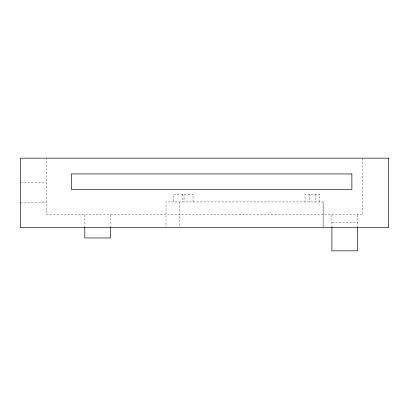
<?xml version="1.0" encoding="UTF-8"?>
<svg xmlns="http://www.w3.org/2000/svg" width="409" height="409" viewBox="0 0 409 409"><rect width="100%" height="100%" fill="white"/><g stroke="black" fill="none" stroke-linecap="round" stroke-linejoin="round"><path stroke-width="0.31" stroke-dasharray="2.04 1.53" d="M20.45 182.286L46.191 182.286M20.45 202.879L46.191 202.879M331.919 222.516L357.66 222.516M362.809 158.165L362.809 214.797L46.191 214.797L46.191 158.165M357.66 214.797L357.66 226.811M331.919 214.797L331.919 226.811M323.483 227.056L323.483 201.928L166.013 201.928L166.013 227.056M323.038 201.928L323.038 227.056M319.618 201.928L319.618 194.203L305.017 194.203L305.017 201.928M315.308 194.203L315.313 201.928M309.327 194.203L309.327 201.928M193.043 201.928L193.043 194.203L173.738 194.203L173.738 201.928M184.035 194.203L184.03 201.928M182.746 194.203L182.746 201.928M179.331 201.928L179.331 227.056M110.542 214.797L110.542 226.693M84.801 214.797L84.801 226.693"/><path stroke-width="0.61" d="M357.66 227.44L357.66 250.835L331.919 250.835L331.919 227.44M110.542 227.317L110.542 237.961L84.801 237.961L84.801 227.317M388.55 158.165L20.45 158.165L20.45 227.665L388.55 227.665L388.55 158.165M351.888 173.937L71.309 173.937L71.309 189.382L351.888 189.382L351.888 173.937"/></g></svg>
